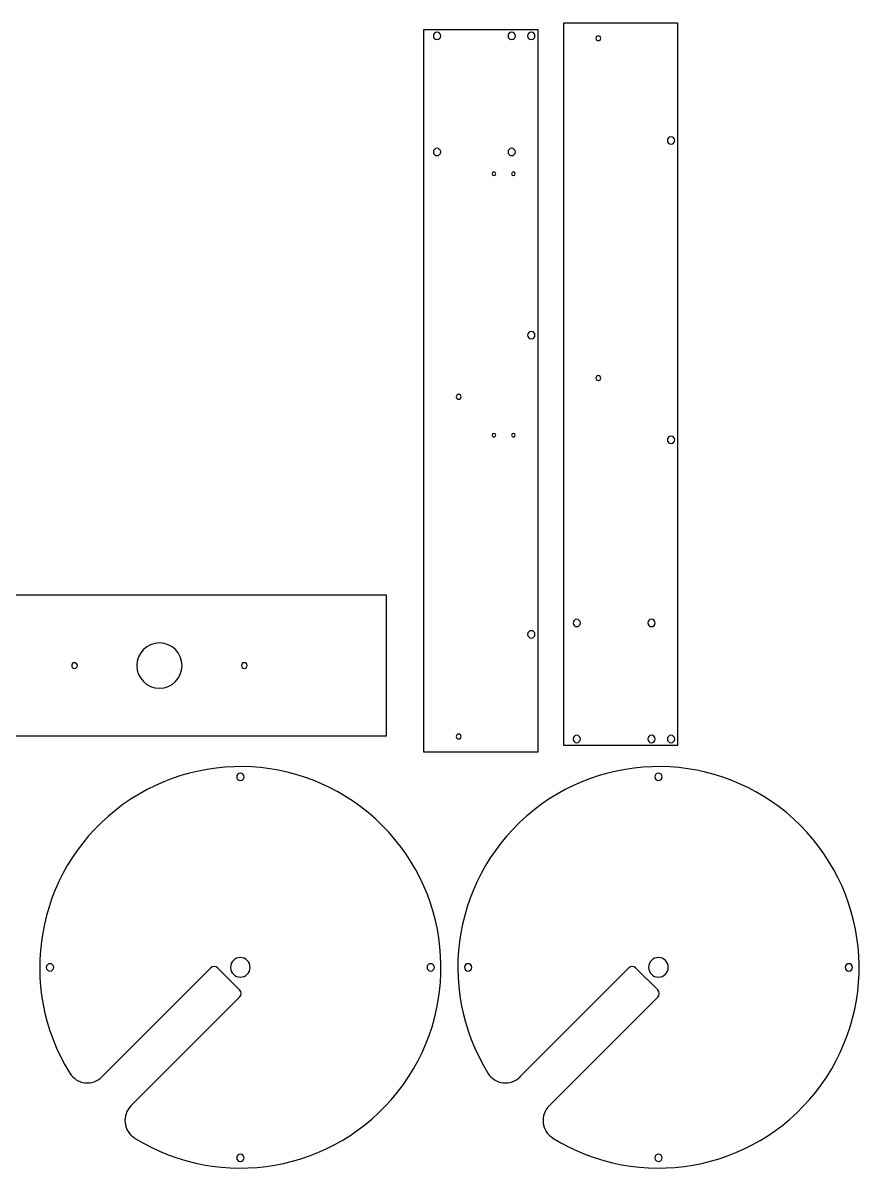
# Model space of a CAD drawing. Header units: inches. Extents: x 0.2 to 47.9, y 0.4 to 46.3.
# Drawn here: x 31.84 to 47.84, y 24.41 to 46.31 of the extents above; entities that cross this region are included whole.
import ezdxf

# ---------------------------------------------------------------- set-up
doc = ezdxf.new("R2010")
doc.units = ezdxf.units.IN
doc.layers.get('0').update_dxf_attribs({"linetype": 'CONTINUOUS'})

msp = doc.modelspace()

# ---------------------------------------------------------------- linework, layer by layer
at = {"color": 0, "linetype": 'CONTINUOUS'}
for p, q in [((42.186, 32.492), (42.186, 46.311)), ((42.186, 46.311), (44.365, 46.311)), ((44.365, 46.311), (44.365, 32.492)), ((39.513, 32.368), (39.513, 46.187)), ((39.513, 46.187), (41.692, 46.187)), ((41.692, 46.187), (41.692, 32.368)), ((26.976, 35.372), (38.794, 35.372)), ((38.794, 32.668), (38.794, 35.372)), ((38.794, 32.668), (26.976, 32.668)), ((44.365, 32.492), (42.186, 32.492)), ((41.692, 32.368), (39.513, 32.368)), ((33.35, 26.157), (35.429, 28.236)), ((35.986, 27.818), (35.568, 28.236)), ((41.35, 26.157), (43.429, 28.236)), ((43.986, 27.818), (43.568, 28.236)), ((33.907, 25.6), (35.986, 27.679)), ((41.907, 25.6), (43.986, 27.679))]:
    msp.add_line(p, q, dxfattribs=at)
for centre, radius, start, end in [((39.763, 46.062), 0.0703, 90, 270), ((39.763, 46.062), 0.0703, 270, 90), ((41.192, 46.062), 0.0703, 90, 270), ((41.192, 46.062), 0.0703, 270, 90), ((41.567, 46.062), 0.0703, 90, 270), ((41.567, 46.062), 0.0703, 270, 90), ((42.849, 46.016), 0.0469, 90, 270), ((42.849, 46.016), 0.0469, 270, 90), ((44.24, 44.061), 0.0703, 90, 270), ((44.24, 44.061), 0.0703, 270, 90), ((39.763, 43.843), 0.0703, 90, 270), ((39.763, 43.843), 0.0703, 270, 90), ((41.192, 43.843), 0.0703, 90, 270), ((41.192, 43.843), 0.0703, 270, 90), ((40.852, 43.427), 0.035, 90, 270), ((40.852, 43.427), 0.035, 270, 90), ((41.226, 43.427), 0.035, 90, 270), ((41.226, 43.427), 0.035, 270, 90), ((41.567, 40.34), 0.0703, 90, 270), ((41.567, 40.34), 0.0703, 270, 90), ((42.849, 39.519), 0.0469, 90, 270), ((42.849, 39.519), 0.0469, 270, 90), ((40.176, 39.16), 0.0469, 90, 270), ((40.176, 39.16), 0.0469, 270, 90), ((40.852, 38.425), 0.035, 90, 270), ((40.852, 38.425), 0.035, 270, 90), ((41.226, 38.425), 0.035, 90, 270), ((41.226, 38.425), 0.035, 270, 90), ((44.24, 38.339), 0.0703, 90, 270), ((44.24, 38.339), 0.0703, 270, 90), ((42.436, 34.836), 0.0703, 90, 270), ((42.436, 34.836), 0.0703, 270, 90), ((43.865, 34.836), 0.0703, 90, 270), ((43.865, 34.836), 0.0703, 270, 90), ((41.567, 34.618), 0.0703, 90, 270), ((41.567, 34.618), 0.0703, 270, 90), ((34.452, 34.02), 0.433, 360, 180), ((32.828, 34.02), 0.0547, 360, 180), ((32.828, 34.02), 0.0547, 180, 360), ((34.452, 34.02), 0.433, 180, 360), ((36.076, 34.02), 0.0547, 360, 180), ((36.076, 34.02), 0.0547, 180, 360), ((40.176, 32.664), 0.0469, 90, 270), ((40.176, 32.664), 0.0469, 270, 90), ((42.436, 32.617), 0.0703, 90, 270), ((42.436, 32.617), 0.0703, 270, 90), ((43.865, 32.617), 0.0703, 90, 270), ((43.865, 32.617), 0.0703, 270, 90), ((44.24, 32.617), 0.0703, 90, 270), ((44.24, 32.617), 0.0703, 270, 90), ((36, 28.25), 3.839, 45, 211.787), ((44, 28.25), 3.839, 45, 211.787), ((36, 31.892), 0.0703, 360, 180), ((36, 31.892), 0.0703, 180, 360), ((44, 31.892), 0.0703, 360, 180), ((44, 31.892), 0.0703, 180, 360), ((36, 28.25), 3.839, 238.213, 45), ((44, 28.25), 3.839, 238.213, 45), ((32.358, 28.25), 0.0703, 360, 180), ((35.499, 28.166), 0.0984, 45, 135), ((36, 28.25), 0.188, 360, 180), ((39.642, 28.25), 0.0703, 360, 180), ((40.358, 28.25), 0.0703, 360, 180), ((43.499, 28.166), 0.0984, 45, 135), ((44, 28.25), 0.188, 360, 180), ((47.642, 28.25), 0.0703, 360, 180), ((32.358, 28.25), 0.0703, 180, 360), ((36, 28.25), 0.188, 180, 360), ((39.642, 28.25), 0.0703, 180, 360), ((40.358, 28.25), 0.0703, 180, 360), ((44, 28.25), 0.188, 180, 360), ((47.642, 28.25), 0.0703, 180, 360), ((35.916, 27.749), 0.0984, 315, 45), ((43.916, 27.749), 0.0984, 315, 45), ((33.072, 26.435), 0.394, 211.787, 315), ((41.072, 26.435), 0.394, 211.787, 315), ((34.185, 25.322), 0.394, 135, 238.213), ((42.185, 25.322), 0.394, 135, 238.213), ((36, 24.608), 0.0703, 360, 180), ((36, 24.608), 0.0703, 180, 360), ((44, 24.608), 0.0703, 360, 180), ((44, 24.608), 0.0703, 180, 360)]:
    msp.add_arc(centre, radius, start, end, dxfattribs=at)

doc.saveas('drawing.dxf')
